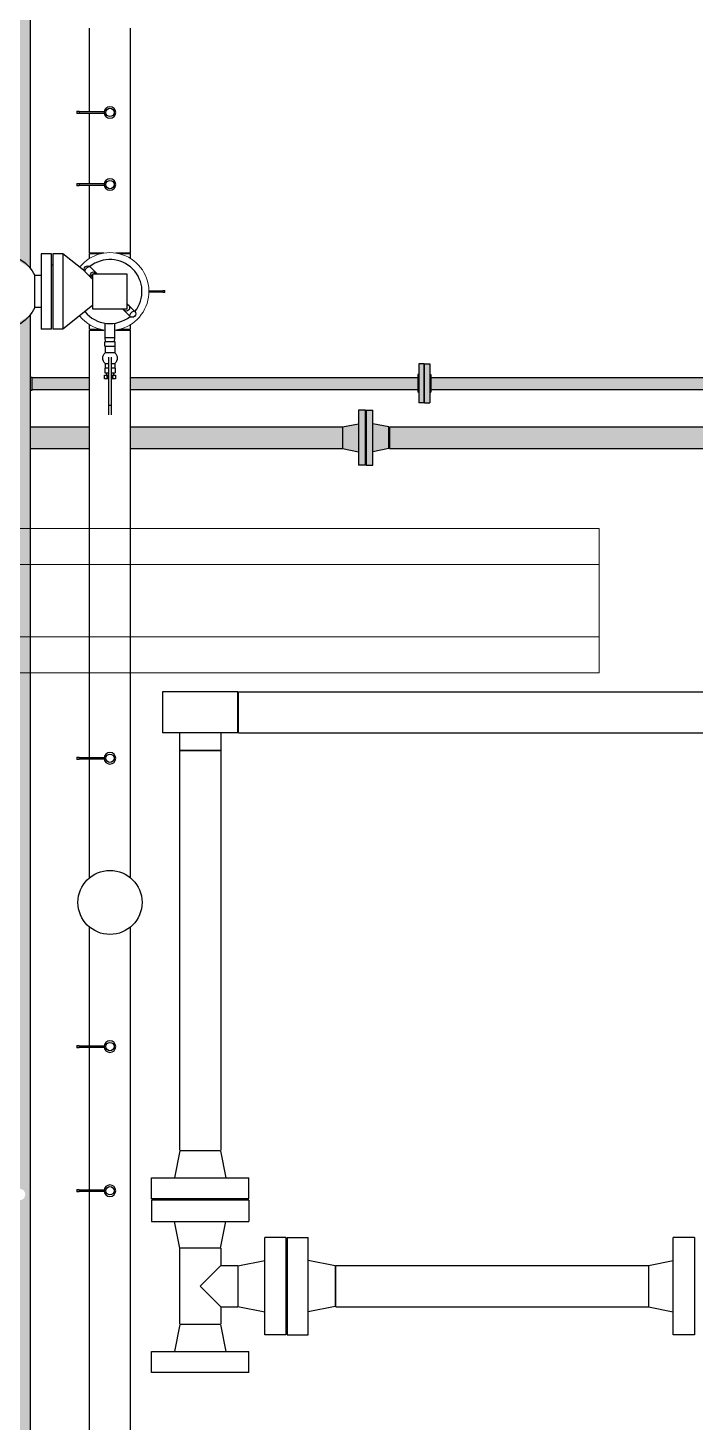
# Model space of a CAD drawing. Header units: millimetres. Extents: x 553637 to 584936, y 5008 to 53898.
# Drawn here: x 558151 to 560002, y 40749 to 44618 of the extents above; entities that cross this region are included whole.
import ezdxf

# ---------------------------------------------------------------- set-up
doc = ezdxf.new("R2010")
doc.units = ezdxf.units.MM
doc.header["$LTSCALE"] = 10
doc.header["$MEASUREMENT"] = 0
for name, color, linetype in [('2', 2, 'Continuous'), ('8', 8, 'Continuous'), ('BRIDA CIEGA PARA PRUEBAS', 170, 'Continuous'), ('CAÑERIAS PH 234', 20, 'Continuous'), ('CAÑERIAS PH 30', 94, 'Continuous')]:
    doc.layers.add(name, color=color, linetype=linetype)

# ---------------------------------------------------------------- blocks, each defined once
blk = doc.blocks.new('B_316')
at = {"linetype": 'ByBlock', "lineweight": -2}
for p, q in [((189536.9, 50003.3), (189536.9, 50273.3)), ((189595.3, 50273.3), (189536.9, 50273.3)), ((189595.3, 50273.3), (189595.3, 50003.3)), ((189462.3, 50194.4), (189536.9, 50209.6)), ((189462.3, 50194.4), (189462.3, 50082.2)), ((189462.3, 50082.2), (189536.9, 50066.9)), ((189595.3, 50003.3), (189536.9, 50003.3))]:
    blk.add_line(p, q, dxfattribs=at)
blk = doc.blocks.new('SL-01')
at = {"layer": '8', "lineweight": 0}
for p, q in [((1400, 200), (-1400, 200)), ((-1400, -200), (-1400, 200)), ((1400, -200), (1400, 200)), ((1400, 100), (-1400, 100)), ((1400, -100), (-1400, -100)), ((1400, -200), (-1400, -200))]:
    blk.add_line(p, q, dxfattribs=at)

msp = doc.modelspace()

# ---------------------------------------------------------------- hatches: boundary and pattern name
at = {"layer": 'CAÑERIAS PH 30'}
h = msp.add_hatch(color=256, dxfattribs=at)
h.dxf.hatch_style = 1
h.paths.add_polyline_path([(558158.3, 48668.7), (558097.9, 48668.7), (558097.9, 45883.1), (558112.3, 45883.1, -0.927041), (558144.1, 45880.7, -0.927041), (558112.3, 45878.3), (558097.9, 45878.3), (558097.9, 43988.5), (558158.3, 43950.6)])
h.paths.add_polyline_path([(557988.5, 47913.2), (557928.2, 47913.2), (557928.2, 43990.9), (557988.5, 43944.4)])
h.paths.add_polyline_path([(557988.5, 48042.2), (557928.2, 48042.2), (557928.2, 47915.2), (557988.5, 47915.2)])
h.paths.add_polyline_path([(557997.2, 48088.7), (557919.5, 48088.7), (557928.2, 48044.2), (557988.5, 48044.2)])
h.paths.add_polyline_path([(558034.6, 48107.7), (557882.2, 48107.7), (557882.2, 48088.7), (558034.6, 48088.7)])
h.paths.add_polyline_path([(558034.6, 48008.9), (557988.5, 48008.9), (557988.5, 47948.5), (558034.6, 47948.5)])
h.paths.add_polyline_path([(558097.9, 48009.1), (558036.6, 48009.1), (558036.6, 47948.7), (558097.9, 47948.7)])
h.paths.add_polyline_path([(559232.6, 48147.4), (558163.2, 48147.4), (558163.2, 48114), (559232.6, 48114)])
h.paths.add_polyline_path([(559024.1, 48009.1), (558158.3, 48009.1), (558158.3, 47948.7), (559024.1, 47948.7)])
h.paths.add_polyline_path([(559068.5, 48017.8), (559024.1, 48009.1), (559024.1, 47948.7), (559068.5, 47940)])
h.paths.add_polyline_path([(559087.6, 48055.1), (559068.5, 48055.1), (559068.5, 47902.7), (559087.6, 47902.7)])
h.paths.add_polyline_path([(559108.2, 48055.1), (559089.2, 48055.1), (559089.2, 47902.7), (559108.2, 47902.7)])
h.paths.add_polyline_path([(559152.7, 48009.1), (559108.2, 48017.8), (559108.2, 47940), (559152.7, 47948.7)])
h.paths.add_polyline_path([(559249.9, 48184.7), (559235.7, 48184.7), (559235.7, 48076.7), (559249.9, 48076.7)])
h.paths.add_polyline_path([(559265.7, 48184.7), (559251.5, 48184.7), (559251.5, 48076.7), (559265.7, 48076.7)])
h.paths.add_polyline_path([(565654.3, 48009.1), (559154.3, 48009.1), (559154.3, 47948.7), (565654.3, 47948.7)])
h.paths.add_polyline_path([(565635.9, 48147.4), (559268.8, 48147.4), (559268.8, 48114), (565635.9, 48114)])
h.paths.add_polyline_path([(565827.7, 48009.1), (565687.7, 48009.1), (565687.7, 47948.7), (565827.7, 47948.7)])
h.paths.add_polyline_path([(565863, 47978.7, -0.414247), (565893.2, 48008.9), (565829.7, 48008.9), (565829.7, 47948.5), (565863, 47948.5)])
h.paths.add_polyline_path([(565923.3, 47978.7, 1.000097), (565863, 47978.7), (565863, 47948.5), (565863, 47915.2), (565923.3, 47915.2)])
h.paths.add_polyline_path([(565923.3, 47913.2), (565863, 47913.2), (565863, 47775.9), (565923.3, 47775.9)])
h.paths.add_polyline_path([(565923.3, 47775.9), (565863, 47775.9), (565854.3, 47731.4), (565932, 47731.4)])
h.paths.add_polyline_path([(565969.4, 47731.4), (565817, 47731.4), (565817, 47712.4), (565969.4, 47712.4)])
h.paths.add_polyline_path([(565724.9, 47720.9), (565617, 47720.9), (565617, 47706.7), (565724.9, 47706.7)])
h.paths.add_polyline_path([(565687.7, 48095.7), (565654.3, 48095.7), (565654.3, 47723.9), (565687.7, 47723.9)])
h.paths.add_polyline_path([(565654.3, 48130.7), (565654.3, 48109.9), (565687.7, 48109.9), (565687.7, 48130.7, 0.999882)])
h.paths.add_polyline_path([(565650.1, 48148.9), (565635.9, 48148.9), (565635.9, 48112.5), (565650.1, 48112.5)])
h.paths.add_polyline_path([(565670, 48147.4), (565650.1, 48147.4), (565650.1, 48114), (565654.3, 48114), (565654.3, 48130.7, -0.396902)])
h.paths.add_polyline_path([(565689.2, 48109.9), (565652.7, 48109.9), (565652.7, 48095.7), (565689.2, 48095.7)])
h = msp.add_hatch(color=256, dxfattribs=at)
h.dxf.hatch_style = 1
h.paths.add_polyline_path([(558158.3, 43450.5), (558158.3, 43450.5), (558158.3, 43821.7), (558097.9, 43783.8), (558097.9, 41383.1), (558112.3, 41383.1, -0.927041), (558144.1, 41380.7, -0.927041), (558112.3, 41378.3), (558097.9, 41378.3), (558097.9, 39430.6), (558158.3, 39490.9)])
h.paths.add_polyline_path([(557988.5, 43415.2), (557928.2, 43415.2), (557928.2, 39470.3), (557988.5, 39462.3)])
h.paths.add_polyline_path([(557988.5, 43544.2), (557928.2, 43544.2), (557928.2, 43417.2), (557988.5, 43417.2)])
h.paths.add_polyline_path([(557988.5, 43827.9), (557928.2, 43781.4), (557928.2, 43546.2), (557988.5, 43546.2)])
h.paths.add_polyline_path([(558032.6, 43510.9), (557988.5, 43510.9), (557988.5, 43450.5), (558032.6, 43450.5)])
h.paths.add_polyline_path([(558097.9, 43510.9), (558036.6, 43510.9), (558036.6, 43450.5), (558097.9, 43450.5)])
h.paths.add_polyline_path([(558321.7, 43510.9), (558158.3, 43510.9), (558158.3, 43450.5), (558321.7, 43450.5)])
h.paths.add_polyline_path([(558321.7, 43647.4), (558163.2, 43647.4), (558163.2, 43614), (558321.7, 43614)])
h.paths.add_polyline_path([(559232.6, 43648.1), (558436, 43648.1), (558436, 43614.7), (559232.6, 43614.7)])
h.paths.add_polyline_path([(559024.1, 43510.9), (558436, 43510.9), (558436, 43450.5), (559024.1, 43450.5)])
h.paths.add_polyline_path([(559068.5, 43519.6), (559024.1, 43510.9), (559024.1, 43450.5), (559068.5, 43441.8)])
h.paths.add_polyline_path([(559087.6, 43556.9), (559068.5, 43556.9), (559068.5, 43404.5), (559087.6, 43404.5)])
h.paths.add_polyline_path([(559108.2, 43556.9), (559089.2, 43556.9), (559089.2, 43404.5), (559108.2, 43404.5)])
h.paths.add_polyline_path([(559152.7, 43510.9), (559108.2, 43519.6), (559108.2, 43441.8), (559152.7, 43450.5)])
h.paths.add_polyline_path([(559249.9, 43685.4), (559235.7, 43685.4), (559235.7, 43577.5), (559249.9, 43577.5)])
h.paths.add_polyline_path([(559265.7, 43685.4), (559251.5, 43685.4), (559251.5, 43577.5), (559265.7, 43577.5)])
h.paths.add_polyline_path([(565654.3, 43510.9), (559154.3, 43510.9), (559154.3, 43450.5), (565654.3, 43450.5)])
h.paths.add_polyline_path([(565635.9, 43648.1), (559268.8, 43648.1), (559268.8, 43614.7), (565635.9, 43614.7)])
h.paths.add_polyline_path([(565921.3, 43480.7, 1.000097), (565861, 43480.7), (565861, 43417.2), (565921.3, 43417.2)])
h.paths.add_polyline_path([(565891.1, 43510.9), (565827.7, 43510.9), (565827.7, 43450.5), (565861, 43450.5), (565861, 43480.7, -0.414247)])
h.paths.add_polyline_path([(565825.7, 43510.9), (565687.7, 43510.9), (565687.7, 43450.5), (565825.7, 43450.5)])
h.paths.add_polyline_path([(565654.3, 43631.4), (565654.3, 43610.6), (565687.7, 43610.6), (565687.7, 43631.4, 0.999882)])
h.paths.add_polyline_path([(565687.7, 43596.4), (565654.3, 43596.4), (565654.3, 43224.7), (565687.7, 43224.7)])
h.paths.add_polyline_path([(565689.2, 43610.6), (565652.7, 43610.6), (565652.7, 43596.4), (565689.2, 43596.4)])
h.paths.add_polyline_path([(565650.1, 43649.6), (565635.9, 43649.6), (565635.9, 43613.2), (565650.1, 43613.2)])
h.paths.add_polyline_path([(565724.9, 43221.6), (565617, 43221.6), (565617, 43207.4), (565724.9, 43207.4)])
h.paths.add_polyline_path([(565921.3, 43415.2), (565861, 43415.2), (565861, 43277.9), (565921.3, 43277.9)])
h.paths.add_polyline_path([(565921.3, 43277.9), (565861, 43277.9), (565852.3, 43233.4), (565930, 43233.4)])
h.paths.add_polyline_path([(565967.4, 43233.4), (565815, 43233.4), (565815, 43214.4), (565967.4, 43214.4)])

# ---------------------------------------------------------------- linework, layer by layer
at = {"layer": '2'}
for p, q in [((558216.9, 43990.9), (558188.4, 43990.9)), ((558188.4, 43990.9), (558188.4, 43781.4)), ((558216.9, 43781.4), (558216.9, 43990.9)), ((558220.1, 43990.9), (558220.1, 43782.5)), ((558248.5, 43990.9), (558220.1, 43990.9)), ((558309.7, 43941.7), (558248.5, 43990.9)), ((558248.5, 43990.9), (558248.5, 43781.4)), ((558216.9, 43960.8), (558220.1, 43960.8)), ((558323.8, 43954.8), (558340.7, 43937.8)), ((558188.4, 43930.6), (558170.5, 43930.6)), ((558170.5, 43841.7), (558170.5, 43930.6)), ((558310.2, 43941.2), (558330.8, 43920.6)), ((558426.8, 43934.2), (558330.8, 43934.2)), ((558330.8, 43934.2), (558330.8, 43838.1)), ((558340.7, 43937.8), (558344.4, 43934.2)), ((558426.8, 43838.1), (558426.8, 43934.2)), ((558486.8, 43888.2), (558525.6, 43888.2)), ((558525.6, 43884.1), (558486.8, 43884.1)), ((558525.6, 43883.4), (558525.6, 43888.9)), ((558525.6, 43888.9), (558531.2, 43888.9)), ((558531.2, 43883.4), (558525.6, 43883.4)), ((558531.2, 43883.4), (558531.2, 43888.9)), ((558188.4, 43841.7), (558170.5, 43841.7)), ((558330.8, 43847.5), (558248.5, 43781.4)), ((558330.8, 43838.1), (558426.8, 43838.1)), ((558413.2, 43838.1), (558416.9, 43834.5)), ((558416.9, 43834.5), (558433.8, 43817.5)), ((558426.8, 43851.7), (558430.5, 43848.1)), ((558430.5, 43848.1), (558447.4, 43831.1)), ((558365.5, 43758.5), (558365.5, 43798.3)), ((558392.1, 43758.5), (558392.1, 43798.3)), ((558216.9, 43781.4), (558188.4, 43781.4)), ((558248.5, 43781.4), (558220.1, 43781.4)), ((558365.5, 43758.5), (558392.1, 43758.5)), ((558366.2, 43747), (558365.5, 43758.5)), ((558391.4, 43747), (558392.1, 43758.5)), ((558364.3, 43734.6), (558364.3, 43747)), ((558393.3, 43747), (558364.3, 43747)), ((558364.3, 43734.6), (558393.3, 43734.6)), ((558365.5, 43734.6), (558365.5, 43716.4)), ((558392.1, 43716.4), (558365.5, 43716.4)), ((558392.1, 43734.6), (558392.1, 43716.4)), ((558393.3, 43734.6), (558393.3, 43747)), ((558365.5, 43686.5), (558375.8, 43686.5)), ((558365.5, 43686.5), (558365.5, 43673.4)), ((558375.8, 43544.5), (558375.8, 43704.5)), ((558381.8, 43704.5), (558381.8, 43544.5)), ((558381.8, 43686.5), (558392.1, 43686.5)), ((558392.1, 43686.5), (558392.1, 43673.4)), ((558363.3, 43653.9), (558375.8, 43653.9)), ((558363.9, 43652.9), (558363.3, 43652.9)), ((558375.8, 43644.2), (558363.9, 43644.2)), ((558375.8, 43673.4), (558364.3, 43673.4)), ((558364.3, 43673.4), (558364.3, 43661)), ((558364.3, 43661), (558375.8, 43661)), ((558369.3, 43661), (558369.3, 43653.9)), ((558372.4, 43652.9), (558370.4, 43652.9)), ((558393.3, 43673.4), (558381.8, 43673.4)), ((558381.8, 43661), (558393.3, 43661)), ((558381.8, 43653.9), (558394.3, 43653.9)), ((558393.7, 43644.2), (558381.8, 43644.2)), ((558387.2, 43652.9), (558385.2, 43652.9)), ((558388.3, 43661), (558388.3, 43653.9)), ((558393.3, 43673.4), (558393.3, 43661)), ((558394.3, 43652.9), (558393.7, 43652.9)), ((558381.8, 43569.6), (558375.8, 43569.6)), ((558524.2, 42775.7), (558524.2, 42661.4)), ((558733.4, 42775.7), (558524.2, 42775.7)), ((558733.4, 42661.4), (558733.4, 42775.7)), ((558735.4, 42661.4), (558735.4, 42775.7)), ((558733.4, 42661.4), (558524.2, 42661.4)), ((558571.7, 42661.4), (558571.7, 42613.9)), ((558686, 42661.4), (558686, 42613.9)), ((558571.7, 42624.5), (558571.7, 42613.9)), ((558571.7, 42613.9), (558686, 42613.9)), ((558571.7, 42612.3), (558571.7, 41503.7)), ((558686, 42611.9), (558571.7, 42611.9)), ((558628.8, 42613.9), (558686, 42613.9)), ((558686, 42624.5), (558686, 42613.9)), ((558686, 42612.3), (558686, 41503.7)), ((559941.2, 40991.4), (559941.2, 41261.4)), ((559999.6, 41261.4), (559941.2, 41261.4)), ((559999.6, 41261.4), (559999.6, 40991.4)), ((558571.7, 41231.7), (558571.7, 41021.7)), ((558686, 41231.7), (558686, 41183.5)), ((558686, 41183.5), (558628.8, 41126.4)), ((558686, 41183.5), (558733.5, 41183.5)), ((559005.5, 41183.5), (559871.5, 41183.5)), ((559005.5, 41069.2), (559005.5, 41183.5)), ((559872.3, 41183.6), (559941.2, 41197.7)), ((559872.3, 41183.6), (559872.3, 41069.1)), ((558628.8, 41126.4), (558686, 41069.2)), ((558686, 41069.2), (558686, 41021.7)), ((558686, 41069.2), (558733.5, 41069.2)), ((559005.5, 41069.2), (559871.5, 41069.2)), ((559872.3, 41069.1), (559941.2, 41055)), ((559999.6, 40991.4), (559941.2, 40991.4))]:
    msp.add_line(p, q, dxfattribs=at)
at = {"layer": '2', "flags": 128}
for points in [[(558735.4, 42775.7), (562629.9, 42775.7)], [(558735.4, 42661.4), (562629.9, 42661.4)]]:
    msp.add_lwpolyline(points, dxfattribs=at)
at = {"layer": '2', "extrusion": (0, 0, -1)}
for centre, radius, start, end in [((-558075.7, 43886.2), 104.8, 25.1027, 154.8973), ((-558317, 43948), 9.6, 315, 135), ((-558333.9, 43931), 9.6, 315, 135), ((-558075.7, 43886.2), 104.8, 205.1027, 334.8973), ((-558423.7, 43841.3), 9.6, 135, 315), ((-558440.6, 43824.3), 9.6, 135, 315), ((-558378.8, 43701.5), 20, 311.8103, 48.1897), ((-558378.8, 43701.5), 20, 131.8103, 228.1897), ((-558378.8, 43648.6), 15.5, 343.7747, 16.2253), ((-558378.8, 43653.4), 7.77, 356.4401, 3.5599), ((-558378.8, 43648.6), 7.77, 146.025, 213.975), ((-558378.8, 43653.4), 7.77, 176.4401, 183.5599), ((-558378.8, 43648.6), 15.5, 163.7747, 196.2253)]:
    msp.add_arc(centre, radius, start, end, dxfattribs=at)
at = {"layer": '2'}
for start, end in [(321.1728, 128.8272), (141.1728, 141.1975), (218.8025, 308.8272)]:
    msp.add_arc((558378.8, 43886.2), 88.9, start, end, dxfattribs=at)
at = {"layer": '2', "extrusion": (2.53741e-32, -1.3192e-61, -1)}
msp.add_arc((-558378.8, 43648.6), 7.77, 326.025, 33.975, dxfattribs=at)
at = {"layer": '2', "extrusion": (0, 0, -1)}
for centre, major_axis, ratio, start_param, end_param in [((558317, 43948), (-6.79, -6.79), 0.447214, 0, 3.141593), ((558333.9, 43931), (-6.79, -6.79), 0.447214, 0, 1.552439), ((558333.9, 43931), (-6.79, -6.79), 0.447214, 1.589154, 3.141593), ((558367.1, 43653.4), (0, 7.77), 0.5, 4.650257, 4.712389), ((558367.1, 43648.6), (0, 7.77), 0.5, 4.119413, 4.712389), ((558367.1, 43648.6), (0, 7.77), 0.5, 0.97782, 1.570796), ((558367.1, 43653.4), (0, 7.77), 0.5, 1.508664, 1.570796), ((558367.1, 43653.4), (0, 7.77), 0.5, 1.570796, 1.632929), ((558390.5, 43648.6), (0, -7.77), 0.5, 0.97782, 1.570796), ((558390.5, 43648.6), (0, -7.77), 0.5, 4.119413, 4.712389), ((558390.5, 43653.4), (0, -7.77), 0.5, 4.650257, 4.712389)]:
    msp.add_ellipse(centre, major_axis=major_axis, ratio=ratio, start_param=start_param, end_param=end_param, dxfattribs=at)
at = {"layer": '2'}
for centre, start_param, end_param in [((558423.7, 43841.3), 2.430223, 3.141593), ((558423.7, 43841.3), 0, 0.71137), ((558440.6, 43824.3), 0, 3.141593)]:
    msp.add_ellipse(centre, major_axis=(6.79, 6.79), ratio=0.447214, start_param=start_param, end_param=end_param, dxfattribs=at)
at = {"layer": '2', "extrusion": (2.2855e-16, 9.08194e-30, -1)}
msp.add_ellipse((558367.1, 43653.4), major_axis=(0, 7.77), ratio=0.5, start_param=4.712389, end_param=4.774521, dxfattribs=at)
at = {"layer": '2', "extrusion": (2.2855e-16, 8.28131e-30, -1)}
msp.add_ellipse((558367.1, 43648.6), major_axis=(0, 7.77), ratio=0.5, start_param=4.712389, end_param=5.305365, dxfattribs=at)
at = {"layer": '2', "extrusion": (2.2855e-16, 8.67606e-30, -1)}
msp.add_ellipse((558367.1, 43648.6), major_axis=(0, 7.77), ratio=0.5, start_param=1.570796, end_param=2.163772, dxfattribs=at)
at = {"layer": '2', "extrusion": (-2.2855e-16, -2.127e-30, -1)}
msp.add_ellipse((558390.5, 43653.4), major_axis=(0, -7.77), ratio=0.5, start_param=1.570796, end_param=1.632929, dxfattribs=at)
at = {"layer": '2', "extrusion": (2.2855e-16, 2.60857e-30, -1)}
msp.add_ellipse((558390.5, 43653.4), major_axis=(0, -7.77), ratio=0.5, start_param=1.508664, end_param=1.570796, dxfattribs=at)
at = {"layer": '2', "extrusion": (2.2855e-16, 2.41127e-30, -1)}
msp.add_ellipse((558390.5, 43648.6), major_axis=(0, -7.77), ratio=0.5, start_param=1.570796, end_param=2.163772, dxfattribs=at)
at = {"layer": '2', "extrusion": (-2.2855e-16, -2.07835e-30, -1)}
msp.add_ellipse((558390.5, 43648.6), major_axis=(0, -7.77), ratio=0.5, start_param=4.712389, end_param=5.305365, dxfattribs=at)
at = {"layer": '2', "extrusion": (2.2855e-16, 3.80905e-31, -1)}
msp.add_ellipse((558390.5, 43653.4), major_axis=(0, -7.77), ratio=0.5, start_param=4.712389, end_param=4.774521, dxfattribs=at)
at = {"layer": 'BRIDA CIEGA PARA PRUEBAS', "lineweight": 0}
for start, end in [(277.0958, 141.1975), (218.8025, 262.9042)]:
    msp.add_arc((558378.8, 43886.2), 108, start, end, dxfattribs=at)
at = {"layer": 'CAÑERIAS PH 234'}
for p, q in [((558321.7, 44385.6), (558321.7, 44616.8)), ((558436, 43992.8), (558436, 44616.8)), ((558286.6, 44386.4), (558286.6, 44379.9)), ((558286.6, 44386.4), (558293, 44386.4)), ((558293, 44379.9), (558286.6, 44379.9)), ((558293, 44386.4), (558293, 44379.9)), ((558293, 44385.6), (558362.8, 44385.6)), ((558362.8, 44380.7), (558293, 44380.7)), ((558321.7, 44185.6), (558321.7, 44380.7)), ((558286.6, 44186.4), (558286.6, 44179.9)), ((558286.6, 44186.4), (558293, 44186.4)), ((558293, 44179.9), (558286.6, 44179.9)), ((558293, 44186.4), (558293, 44179.9)), ((558293, 44185.6), (558362.8, 44185.6)), ((558362.8, 44180.7), (558293, 44180.7)), ((558321.7, 43992.8), (558321.7, 44180.7)), ((558362.8, 44185.6), (558362.8, 44180.7)), ((558362.1, 43992.8), (558321.7, 43992.8)), ((558352.3, 43990.8), (558321.7, 43990.8)), ((558321.7, 43977.7), (558321.7, 43990.8)), ((558436, 43992.8), (558395.5, 43992.8)), ((558436, 43990.8), (558405.3, 43990.8)), ((558436, 43977.7), (558436, 43990.8)), ((558321.7, 43781.5), (558321.7, 43794.6)), ((558436, 43781.5), (558436, 43794.6)), ((558321.7, 43781.5), (558352.3, 43781.5)), ((558321.7, 42593.6), (558321.7, 43779.5)), ((558321.7, 43779.5), (558362.1, 43779.5)), ((558395.5, 43779.5), (558436, 43779.5)), ((558405.3, 43781.5), (558436, 43781.5)), ((558436, 42259.2), (558436, 43779.5)), ((558286.6, 42594.4), (558293, 42594.4)), ((558286.6, 42594.4), (558286.6, 42587.9)), ((558293, 42594.4), (558293, 42587.9)), ((558293, 42587.9), (558286.6, 42587.9)), ((558293, 42593.6), (558362.8, 42593.6)), ((558362.8, 42588.7), (558293, 42588.7)), ((558321.7, 42259.2), (558321.7, 42588.7)), ((558321.7, 41793.6), (558321.7, 42123.1)), ((558436, 39430.6), (558436, 42123.1)), ((558286.6, 41794.4), (558286.6, 41787.9)), ((558286.6, 41794.4), (558293, 41794.4)), ((558293, 41787.9), (558286.6, 41787.9)), ((558293, 41794.4), (558293, 41787.9)), ((558293, 41793.6), (558362.8, 41793.6)), ((558362.8, 41788.7), (558293, 41788.7)), ((558321.7, 41393.6), (558321.7, 41788.7)), ((558362.8, 41793.6), (558362.8, 41788.7)), ((558286.6, 41394.4), (558286.6, 41387.9)), ((558286.6, 41394.4), (558293, 41394.4)), ((558293, 41387.9), (558286.6, 41387.9)), ((558293, 41394.4), (558293, 41387.9)), ((558293, 41393.6), (558362.8, 41393.6)), ((558362.8, 41388.7), (558293, 41388.7)), ((558321.7, 39490.8), (558321.7, 41388.7))]:
    msp.add_line(p, q, dxfattribs=at)
at = {"layer": 'CAÑERIAS PH 234', "extrusion": (0, 0, -1)}
for centre in [(-558378.8, 44383.2), (-558378.8, 44183.2), (-558378.8, 42591.2), (-558378.8, 41791.1), (-558378.8, 41391.2)]:
    msp.add_circle(centre, 16, dxfattribs=at)
at = {"layer": 'CAÑERIAS PH 234'}
for centre, radius in [((558378.8, 44383.2), 11.6), ((558378.8, 44183.2), 11.6), ((558378.8, 42591.2), 11.6), ((558378.8, 42191.2), 88.9), ((558378.8, 41791.1), 11.6), ((558378.8, 41391.2), 11.6)]:
    msp.add_circle(centre, radius, dxfattribs=at)
at = {"layer": 'CAÑERIAS PH 30', "color": 3}
for p, q in [((558158.3, 43950.6), (558158.3, 48668.7)), ((558158.3, 43450.5), (558158.3, 43821.7)), ((559235.7, 43685.4), (559235.7, 43577.5)), ((559249.9, 43685.4), (559235.7, 43685.4)), ((559249.9, 43577.5), (559249.9, 43685.4)), ((559251.5, 43685.4), (559265.7, 43685.4)), ((559251.5, 43577.5), (559251.5, 43685.4)), ((559265.7, 43685.4), (559265.7, 43577.5)), ((558158.3, 43648.9), (558163.2, 43648.9)), ((558163.2, 43612.5), (558163.2, 43648.9)), ((558163.2, 43647.4), (558321.7, 43647.4)), ((558436, 43648.1), (559232.6, 43648.1)), ((559232.6, 43656.1), (559232.6, 43606.8)), ((559235.7, 43656.1), (559232.6, 43656.1)), ((559249.9, 43648.1), (559251.5, 43648.1)), ((559265.7, 43656.1), (559268.8, 43656.1)), ((559268.8, 43656.1), (559268.8, 43606.8)), ((559268.8, 43648.1), (565635.9, 43648.1)), ((558158.3, 43612.5), (558163.2, 43612.5)), ((558163.2, 43614), (558321.7, 43614)), ((558436, 43614.7), (559232.6, 43614.7)), ((559235.7, 43606.8), (559232.6, 43606.8)), ((559249.9, 43614.7), (559251.5, 43614.7)), ((559265.7, 43606.8), (559268.8, 43606.8)), ((559268.8, 43614.7), (565635.9, 43614.7)), ((559249.9, 43577.5), (559235.7, 43577.5)), ((559251.5, 43577.5), (559265.7, 43577.5)), ((559068.5, 43556.9), (559068.5, 43404.5)), ((559087.6, 43556.9), (559068.5, 43556.9)), ((559087.6, 43404.5), (559087.6, 43556.9)), ((559089.2, 43556.9), (559089.2, 43404.5)), ((559089.2, 43556.9), (559108.2, 43556.9)), ((559108.2, 43404.5), (559108.2, 43556.9)), ((558158.3, 43510.9), (558321.7, 43510.9)), ((558436, 43510.9), (559024.4, 43510.9)), ((559024.1, 43510.9), (559068.5, 43519.6)), ((559024.1, 43510.9), (559024.1, 43450.5)), ((559152.7, 43510.9), (559108.2, 43519.6)), ((559152.7, 43450.5), (559152.7, 43510.9)), ((559154.3, 43510.9), (565654.3, 43510.9)), ((559154.3, 43510.9), (559154.3, 43450.5)), ((558158.3, 43450.5), (558321.7, 43450.5)), ((558158.3, 39490.9), (558158.3, 43450.5)), ((558436, 43450.5), (559024.4, 43450.5)), ((559024.1, 43450.5), (559068.5, 43441.8)), ((559152.7, 43450.5), (559108.2, 43441.8)), ((559154.3, 43450.5), (565654.3, 43450.5)), ((559087.6, 43404.5), (559068.5, 43404.5)), ((559089.2, 43404.5), (559108.2, 43404.5))]:
    msp.add_line(p, q, dxfattribs=at)

# ---------------------------------------------------------------- block references
at = {"layer": '2', "lineweight": 0}
msp.add_blockref('SL-01', (558335.6, 43028.6), dxfattribs=at)
at = {"layer": '2', "rotation": 270}
for p in [(508490.6, 230964), (508490.6, 230482)]:
    msp.add_blockref('B_316', p, dxfattribs=at)
at = {"layer": '2', "xscale": -1, "rotation": 270}
msp.add_blockref('B_316', (508490.6, -148230.6), dxfattribs=at)
at = {"layer": '2'}
msp.add_blockref('B_316', (369271.2, -9011.9), dxfattribs=at)
at = {"layer": '2', "xscale": -1}
msp.add_blockref('B_316', (748465.8, -9011.9), dxfattribs=at)

doc.saveas('drawing.dxf')
